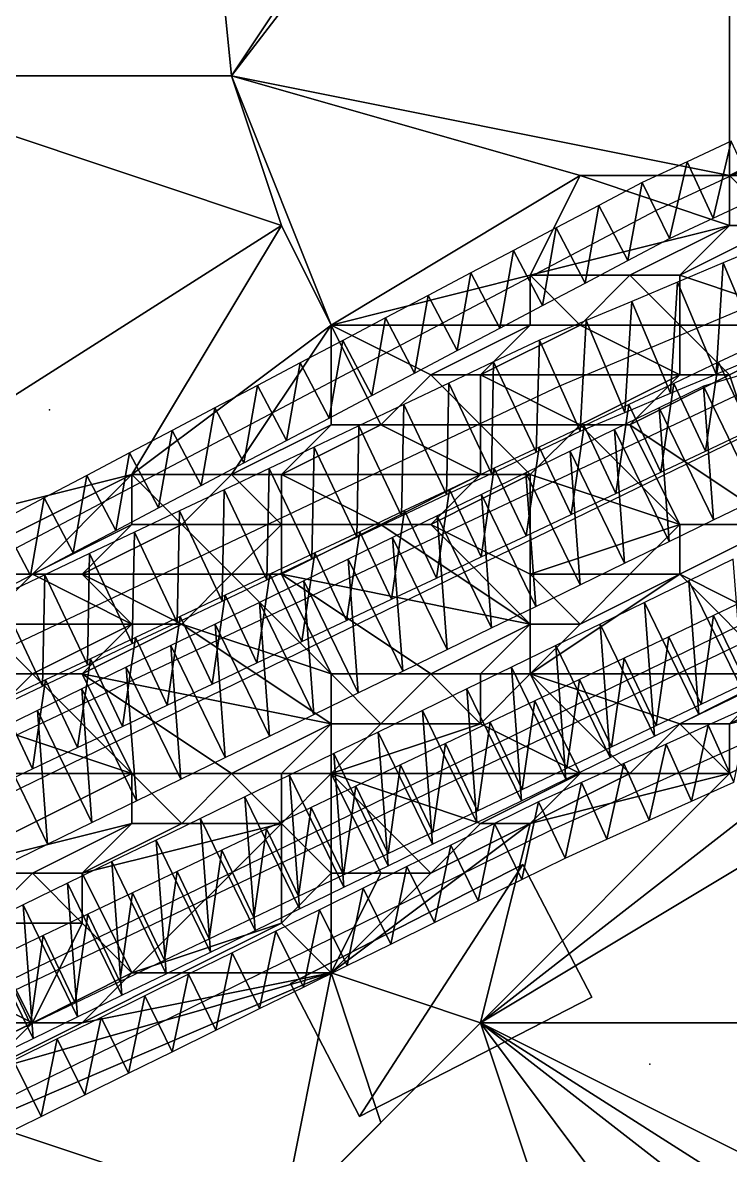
# Model space of a CAD drawing. Header units: metres. Extents: x -1103 to 901, y -902 to 905.
# Drawn here: x -256.39 to -227.96, y 84.68 to 130.14 of the extents above; entities that cross this region are included whole.
import ezdxf

# ---------------------------------------------------------------- set-up
doc = ezdxf.new("R2010")
doc.units = ezdxf.units.M
for name, color, linetype in [('OSM_BUILDING_FOOTPRINTS', 7, 'CONTINUOUS'), ('OSM_BUILDING_ROOFS', 1, 'CONTINUOUS'), ('OSM_BUILDING_WALLS', 8, 'CONTINUOUS'), ('OSM_PATH_AXES', 30, 'CONTINUOUS'), ('OSM_PATH_SURFACE', 30, 'CONTINUOUS'), ('OSM_ROAD_AXES', 2, 'CONTINUOUS'), ('OSM_ROAD_SURFACE', 9, 'CONTINUOUS'), ('OSM_TERRAIN', 3, 'CONTINUOUS'), ('OSM_TREES', 3, 'CONTINUOUS'), ('OSM_WATER_SURFACE', 5, 'CONTINUOUS')]:
    doc.layers.add(name, color=color, linetype=linetype)

msp = doc.modelspace()

# ---------------------------------------------------------------- linework, layer by layer
at = {"layer": 'OSM_BUILDING_FOOTPRINTS'}
msp.add_polyline3d([(-245.636, 91.579, 10.898), (-236.296, 96.356, 10.898), (-233.532, 91.026, 10.898), (-242.862, 86.237, 10.898), (-245.636, 91.579, 10.898)], close=True, dxfattribs=at)
at = {"layer": 'OSM_BUILDING_ROOFS'}
for points in [[(-236.296, 96.356, 20.898), (-245.636, 91.579, 20.898), (-242.862, 86.237, 20.898)], [(-236.296, 96.356, 20.898), (-242.862, 86.237, 20.898), (-233.532, 91.026, 20.898)]]:
    msp.add_3dface(points, dxfattribs=at)
at = {"layer": 'OSM_BUILDING_WALLS'}
for points in [[(-236.296, 96.356, 10.898), (-245.636, 91.579, 10.898), (-245.636, 91.579, 20.898)], [(-236.296, 96.356, 10.898), (-245.636, 91.579, 20.898), (-236.296, 96.356, 20.898)], [(-233.532, 91.026, 10.898), (-236.296, 96.356, 10.898), (-236.296, 96.356, 20.898)], [(-233.532, 91.026, 10.898), (-236.296, 96.356, 20.898), (-233.532, 91.026, 20.898)], [(-245.636, 91.579, 10.898), (-242.862, 86.237, 10.898), (-242.862, 86.237, 20.898)], [(-245.636, 91.579, 10.898), (-242.862, 86.237, 20.898), (-245.636, 91.579, 20.898)], [(-242.862, 86.237, 10.898), (-233.532, 91.026, 10.898), (-233.532, 91.026, 20.898)], [(-242.862, 86.237, 10.898), (-233.532, 91.026, 20.898), (-242.862, 86.237, 20.898)]]:
    msp.add_3dface(points, dxfattribs=at)
at = {"layer": 'OSM_PATH_AXES'}
for points in [[(-364.453, 59.153, 16.179), (-341.804, 70.058, 13.161), (-295.102, 90.683, 15.142), (-263.51, 105.447, 16.234), (-230.957, 122.599, 15.848), (-202.516, 135.793, 14.359), (-165.64, 145.503, 14.643), (-151.049, 149.34, 14.507), (-121.105, 157.215, 17.198), (-120.32, 157.425, 17.314), (-92.741, 166.36, 19.621), (-57.524, 175.683, 15.839), (-38.357, 180.704, 12.909), (-12.038, 188.18, 11.367), (16.216, 197.834, 13.39), (43.983, 204.945, 16.196), (54.55, 206.195, 16.411), (69.683, 208.506, 16.69), (127.826, 210.906, 16.029), (196.458, 197.69, 10.186)], [(143.257, 186.653, 12.843), (122.354, 186.952, 13.89), (84.705, 186.211, 15.717), (44.536, 182.086, 15.402), (18.515, 175.528, 11.884), (-4.09, 169.722, 9.372), (-37.45, 160.588, 9.181), (-72.435, 150.867, 11.8), (-113.787, 139.675, 12.889), (-137.365, 132.929, 12.352), (-150.85, 129.069, 12.113), (-169.83, 122.589, 11.608), (-190.312, 116.042, 11.88), (-211.336, 108.455, 13.007), (-235.135, 97.739, 13.162), (-263.223, 83.904, 13.248), (-287.718, 73.188, 12.414), (-315.551, 58.8, 10.88), (-350.746, 39.148, 13.019), (-374.334, 32.003, 16.515), (-405.462, 18.047, 17.05), (-437.816, -4.37, 15.202), (-467.871, -29.828, 13.844), (-502.07, -69.187, 12.193)]]:
    msp.add_polyline3d(points, dxfattribs=at)
at = {"layer": 'OSM_PATH_SURFACE'}
for points in [[(-228.653, 122.29, 15.801), (-227.928, 125.383, 15.836), (-229.705, 124.558, 15.976)], [(-228.653, 122.29, 15.801), (-226.876, 123.115, 15.469), (-227.928, 125.383, 15.836)], [(-230.403, 121.479, 15.842), (-229.705, 124.558, 15.976), (-231.511, 123.72, 15.985)], [(-230.403, 121.479, 15.842), (-228.653, 122.29, 15.801), (-229.705, 124.558, 15.976)], [(-232.088, 120.591, 15.897), (-231.511, 123.72, 15.985), (-233.253, 122.803, 16.045)], [(-232.088, 120.591, 15.897), (-230.403, 121.479, 15.842), (-231.511, 123.72, 15.985)], [(-233.801, 119.688, 15.856), (-233.253, 122.803, 16.045), (-234.966, 121.9, 16.076)], [(-233.801, 119.688, 15.856), (-232.088, 120.591, 15.897), (-233.253, 122.803, 16.045)], [(-235.514, 118.785, 15.842), (-234.966, 121.9, 16.076), (-236.68, 120.997, 16.086)], [(-235.514, 118.785, 15.842), (-233.801, 119.688, 15.856), (-234.966, 121.9, 16.076)], [(-237.228, 117.883, 16.016), (-236.68, 120.997, 16.086), (-238.393, 120.094, 16.094)], [(-237.228, 117.883, 16.016), (-235.514, 118.785, 15.842), (-236.68, 120.997, 16.086)], [(-238.941, 116.98, 16.034), (-238.393, 120.094, 16.094), (-240.106, 119.192, 16.103)], [(-238.941, 116.98, 16.034), (-237.228, 117.883, 16.016), (-238.393, 120.094, 16.094)], [(-240.654, 116.077, 15.999), (-240.106, 119.192, 16.103), (-241.82, 118.289, 16.119)], [(-240.654, 116.077, 15.999), (-238.941, 116.98, 16.034), (-240.106, 119.192, 16.103)], [(-242.368, 115.174, 15.645), (-241.82, 118.289, 16.119), (-243.533, 117.386, 16.058)], [(-242.368, 115.174, 15.645), (-240.654, 116.077, 15.999), (-241.82, 118.289, 16.119)], [(-244.081, 114.271, 16.061), (-243.533, 117.386, 16.058), (-245.246, 116.483, 16.144)], [(-244.081, 114.271, 16.061), (-242.368, 115.174, 15.645), (-243.533, 117.386, 16.058)], [(-245.794, 113.369, 16.071), (-245.246, 116.483, 16.144), (-246.96, 115.58, 16.147)], [(-245.794, 113.369, 16.071), (-244.081, 114.271, 16.061), (-245.246, 116.483, 16.144)], [(-247.508, 112.466, 16.081), (-246.96, 115.58, 16.147), (-248.673, 114.678, 16.181)], [(-247.508, 112.466, 16.081), (-245.794, 113.369, 16.071), (-246.96, 115.58, 16.147)], [(-249.221, 111.563, 15.964), (-248.673, 114.678, 16.181), (-250.386, 113.775, 16.248)], [(-249.221, 111.563, 15.964), (-247.508, 112.466, 16.081), (-248.673, 114.678, 16.181)], [(-250.934, 110.66, 15.798), (-250.386, 113.775, 16.248), (-252.1, 112.872, 16.286)], [(-250.934, 110.66, 15.798), (-249.221, 111.563, 15.964), (-250.386, 113.775, 16.248)], [(-252.647, 109.758, 16.162), (-252.1, 112.872, 16.286), (-253.813, 111.969, 16.3)], [(-252.647, 109.758, 16.162), (-250.934, 110.66, 15.798), (-252.1, 112.872, 16.286)], [(-254.361, 108.855, 16.207), (-253.813, 111.969, 16.3), (-255.526, 111.067, 16.315)], [(-254.361, 108.855, 16.207), (-252.647, 109.758, 16.162), (-253.813, 111.969, 16.3)], [(-256.074, 107.952, 16.238), (-255.526, 111.067, 16.315), (-257.24, 110.164, 16.349)], [(-256.074, 107.952, 16.238), (-254.361, 108.855, 16.207), (-255.526, 111.067, 16.315)], [(-257.787, 107.049, 16.034), (-256.074, 107.952, 16.238), (-257.24, 110.164, 16.349)], [(-227.149, 102.706, 13.449), (-228.849, 101.94, 13.525), (-227.822, 99.661, 13.272)], [(-228.849, 101.94, 13.525), (-230.549, 101.175, 13.61), (-229.522, 98.895, 13.278)], [(-228.849, 101.94, 13.525), (-229.522, 98.895, 13.278), (-227.822, 99.661, 13.272)], [(-230.549, 101.175, 13.61), (-232.249, 100.41, 13.355), (-231.222, 98.13, 13.259)], [(-230.549, 101.175, 13.61), (-231.222, 98.13, 13.259), (-229.522, 98.895, 13.278)], [(-232.249, 100.41, 13.355), (-233.948, 99.644, 13.618), (-232.922, 97.365, 13.24)], [(-232.249, 100.41, 13.355), (-232.922, 97.365, 13.24), (-231.222, 98.13, 13.259)], [(-233.948, 99.644, 13.618), (-235.668, 98.869, 13.658), (-234.602, 96.608, 13.221)], [(-233.948, 99.644, 13.618), (-234.602, 96.608, 13.221), (-232.922, 97.365, 13.24)], [(-235.668, 98.869, 13.658), (-237.443, 97.996, 13.662), (-236.338, 95.753, 13.2)], [(-235.668, 98.869, 13.658), (-236.338, 95.753, 13.2), (-234.602, 96.608, 13.221)], [(-237.443, 97.996, 13.662), (-239.198, 97.131, 13.521), (-238.094, 94.888, 13.2)], [(-237.443, 97.996, 13.662), (-238.094, 94.888, 13.2), (-236.338, 95.753, 13.2)], [(-239.198, 97.131, 13.521), (-240.954, 96.266, 13.45), (-239.849, 94.023, 13.203)], [(-239.198, 97.131, 13.521), (-239.849, 94.023, 13.203), (-238.094, 94.888, 13.2)], [(-240.954, 96.266, 13.45), (-242.709, 95.401, 13.73), (-241.605, 93.159, 13.206)], [(-240.954, 96.266, 13.45), (-241.605, 93.159, 13.206), (-239.849, 94.023, 13.203)], [(-242.709, 95.401, 13.73), (-244.465, 94.537, 13.657), (-243.36, 92.294, 13.209)], [(-242.709, 95.401, 13.73), (-243.36, 92.294, 13.209), (-241.605, 93.159, 13.206)], [(-244.465, 94.537, 13.657), (-246.22, 93.672, 13.756), (-245.116, 91.429, 13.214)], [(-244.465, 94.537, 13.657), (-245.116, 91.429, 13.214), (-243.36, 92.294, 13.209)], [(-246.22, 93.672, 13.756), (-247.976, 92.807, 13.524), (-246.871, 90.565, 13.223)], [(-246.22, 93.672, 13.756), (-246.871, 90.565, 13.223), (-245.116, 91.429, 13.214)], [(-247.976, 92.807, 13.524), (-249.731, 91.943, 13.309), (-248.627, 89.7, 13.232)], [(-247.976, 92.807, 13.524), (-248.627, 89.7, 13.232), (-246.871, 90.565, 13.223)], [(-249.731, 91.943, 13.309), (-251.487, 91.078, 13.335), (-250.382, 88.835, 13.24)], [(-249.731, 91.943, 13.309), (-250.382, 88.835, 13.24), (-248.627, 89.7, 13.232)], [(-251.487, 91.078, 13.335), (-253.242, 90.213, 13.361), (-252.137, 87.971, 13.249)], [(-251.487, 91.078, 13.335), (-252.137, 87.971, 13.249), (-250.382, 88.835, 13.24)], [(-253.242, 90.213, 13.361), (-254.998, 89.349, 13.369), (-253.893, 87.106, 13.257)], [(-253.242, 90.213, 13.361), (-253.893, 87.106, 13.257), (-252.137, 87.971, 13.249)], [(-254.998, 89.349, 13.369), (-256.753, 88.484, 13.375), (-255.648, 86.241, 13.266)], [(-254.998, 89.349, 13.369), (-255.648, 86.241, 13.266), (-253.893, 87.106, 13.257)], [(-256.753, 88.484, 13.375), (-257.404, 85.377, 13.266), (-255.648, 86.241, 13.266)]]:
    msp.add_3dface(points, dxfattribs=at)
at = {"layer": 'OSM_ROAD_AXES'}
for points in [[(-370.819, 47.165, 17.241), (-335.923, 64.163, 12.317), (-224.192, 116.849, 14.848), (-198.249, 125.232, 13.23), (-152.763, 138.735, 13.315), (-145.379, 140.891, 13.6), (-102.955, 153.311, 16.503), (-45.442, 167.599, 12.299), (-35.737, 170.397, 10.915), (4.521, 182.031, 11.083), (38.467, 191.453, 15.186), (65.748, 194.992, 16.796), (114.075, 197.646, 15.56), (161.506, 194.251, 12.963)], [(140.129, 192.249, 14.001), (99.285, 192.946, 15.816), (43.983, 187.35, 15.57), (-34.145, 167.267, 10.105), (-45.807, 164.27, 11.675), (-84.395, 153.631, 14.759), (-133.253, 139.94, 13.632), (-141.886, 137.408, 13.111), (-162.081, 131.48, 12.502), (-196.027, 118.596, 12.56), (-220.81, 108.422, 13.68), (-332.143, 55.327, 11.351), (-361.634, 42.897, 15.237), (-380.911, 35.067, 18.339), (-406.633, 22.769, 18.543), (-417.997, 23.255, 18.52)], [(-402.908, 37.223, 20.81), (-384.471, 44.655, 19.757), (-234.815, 115.566, 15.266), (-198.127, 130.982, 13.763)], [(-333.159, 62.128, 11.757), (-226.171, 114.162, 14.56), (-223.186, 108.09, 13.762), (-330.175, 56.068, 11.234), (-333.159, 62.128, 11.757)]]:
    msp.add_polyline3d(points, dxfattribs=at)
at = {"layer": 'OSM_ROAD_SURFACE'}
for points in [[(-226.702, 116.805, 14.889), (-226.418, 121.264, 15.105), (-228.252, 120.493, 15.16)], [(-228.537, 116.035, 14.905), (-228.252, 120.493, 15.16), (-230.086, 119.722, 15.246)], [(-228.537, 116.035, 14.905), (-226.702, 116.805, 14.889), (-228.252, 120.493, 15.16)], [(-230.371, 115.264, 15.013), (-230.086, 119.722, 15.246), (-231.921, 118.951, 15.556)], [(-230.371, 115.264, 15.013), (-228.537, 116.035, 14.905), (-230.086, 119.722, 15.246)], [(-232.206, 114.493, 15.111), (-231.921, 118.951, 15.556), (-233.755, 118.181, 15.347)], [(-232.206, 114.493, 15.111), (-230.371, 115.264, 15.013), (-231.921, 118.951, 15.556)], [(-233.999, 113.74, 15.272), (-233.755, 118.181, 15.347), (-235.631, 117.392, 15.451)], [(-233.999, 113.74, 15.272), (-232.206, 114.493, 15.111), (-233.755, 118.181, 15.347)], [(-235.761, 112.904, 15.082), (-235.631, 117.392, 15.451), (-237.474, 116.519, 15.509)], [(-235.761, 112.904, 15.082), (-233.999, 113.74, 15.272), (-235.631, 117.392, 15.451)], [(-227.156, 113.793, 14.562), (-226.634, 117.356, 14.995), (-228.436, 116.506, 14.895)], [(-237.564, 112.05, 15.256), (-237.474, 116.519, 15.509), (-239.277, 115.665, 15.772)], [(-237.564, 112.05, 15.256), (-235.761, 112.904, 15.082), (-237.474, 116.519, 15.509)], [(-228.959, 112.943, 14.587), (-228.436, 116.506, 14.895), (-230.238, 115.656, 15.154)], [(-226.86, 111.046, 14.318), (-225.548, 116.583, 14.863), (-229.047, 115.543, 14.824)], [(-228.959, 112.943, 14.587), (-227.156, 113.793, 14.562), (-228.436, 116.506, 14.895)], [(-239.368, 111.196, 15.309), (-239.277, 115.665, 15.772), (-241.08, 114.81, 15.63)], [(-239.368, 111.196, 15.309), (-237.564, 112.05, 15.256), (-239.277, 115.665, 15.772)], [(-230.761, 112.093, 14.708), (-230.238, 115.656, 15.154), (-232.04, 114.807, 15.21)], [(-228.644, 110.179, 14.478), (-229.047, 115.543, 14.824), (-230.83, 114.675, 14.863)], [(-230.761, 112.093, 14.708), (-228.959, 112.943, 14.587), (-230.238, 115.656, 15.154)], [(-228.644, 110.179, 14.478), (-226.86, 111.046, 14.318), (-229.047, 115.543, 14.824)], [(-241.171, 110.341, 15.339), (-241.08, 114.81, 15.63), (-242.883, 113.956, 15.632)], [(-241.171, 110.341, 15.339), (-239.368, 111.196, 15.309), (-241.08, 114.81, 15.63)], [(-232.563, 111.243, 14.809), (-232.04, 114.807, 15.21), (-233.842, 113.957, 15.289)], [(-230.427, 109.312, 14.514), (-230.83, 114.675, 14.863), (-232.613, 113.808, 15.003)], [(-232.563, 111.243, 14.809), (-230.761, 112.093, 14.708), (-232.04, 114.807, 15.21)], [(-230.427, 109.312, 14.514), (-228.644, 110.179, 14.478), (-230.83, 114.675, 14.863)], [(-242.974, 109.487, 15.262), (-242.883, 113.956, 15.632), (-244.686, 113.102, 15.674)], [(-242.974, 109.487, 15.262), (-241.171, 110.341, 15.339), (-242.883, 113.956, 15.632)], [(-234.365, 110.394, 14.743), (-233.842, 113.957, 15.289), (-235.644, 113.107, 15.129)], [(-232.21, 108.444, 14.597), (-232.613, 113.808, 15.003), (-234.397, 112.941, 15.101)], [(-234.365, 110.394, 14.743), (-232.563, 111.243, 14.809), (-233.842, 113.957, 15.289)], [(-232.21, 108.444, 14.597), (-230.427, 109.312, 14.514), (-232.613, 113.808, 15.003)], [(-244.777, 108.632, 15.069), (-244.686, 113.102, 15.674), (-246.49, 112.247, 15.716)], [(-244.777, 108.632, 15.069), (-242.974, 109.487, 15.262), (-244.686, 113.102, 15.674)], [(-236.167, 109.544, 14.734), (-235.644, 113.107, 15.129), (-237.447, 112.257, 15.227)], [(-233.993, 107.577, 14.446), (-234.397, 112.941, 15.101), (-236.18, 112.074, 14.914)], [(-236.167, 109.544, 14.734), (-234.365, 110.394, 14.743), (-235.644, 113.107, 15.129)], [(-233.993, 107.577, 14.446), (-232.21, 108.444, 14.597), (-234.397, 112.941, 15.101)], [(-246.58, 107.778, 15.099), (-246.49, 112.247, 15.716), (-248.293, 111.393, 15.869)], [(-246.58, 107.778, 15.099), (-244.777, 108.632, 15.069), (-246.49, 112.247, 15.716)], [(-237.969, 108.694, 14.746), (-237.447, 112.257, 15.227), (-239.249, 111.407, 15.368)], [(-237.969, 108.694, 14.746), (-236.167, 109.544, 14.734), (-237.447, 112.257, 15.227)], [(-235.776, 106.71, 14.514), (-236.18, 112.074, 14.914), (-237.963, 111.206, 14.965)], [(-235.776, 106.71, 14.514), (-233.993, 107.577, 14.446), (-236.18, 112.074, 14.914)], [(-248.383, 106.924, 15.23), (-248.293, 111.393, 15.869), (-250.096, 110.539, 15.635)], [(-248.383, 106.924, 15.23), (-246.58, 107.778, 15.099), (-248.293, 111.393, 15.869)], [(-239.771, 107.844, 14.936), (-239.249, 111.407, 15.368), (-241.051, 110.558, 15.375)], [(-239.771, 107.844, 14.936), (-237.969, 108.694, 14.746), (-239.249, 111.407, 15.368)], [(-237.559, 105.843, 14.602), (-237.963, 111.206, 14.965), (-239.746, 110.339, 14.981)], [(-237.559, 105.843, 14.602), (-235.776, 106.71, 14.514), (-237.963, 111.206, 14.965)], [(-250.186, 106.069, 15.04), (-250.096, 110.539, 15.635), (-251.899, 109.684, 15.904)], [(-250.186, 106.069, 15.04), (-248.383, 106.924, 15.23), (-250.096, 110.539, 15.635)], [(-241.573, 106.994, 14.762), (-241.051, 110.558, 15.375), (-242.853, 109.708, 15.315)], [(-241.573, 106.994, 14.762), (-239.771, 107.844, 14.936), (-241.051, 110.558, 15.375)], [(-239.342, 104.976, 14.602), (-239.746, 110.339, 14.981), (-241.529, 109.472, 15.269)], [(-239.342, 104.976, 14.602), (-237.559, 105.843, 14.602), (-239.746, 110.339, 14.981)], [(-251.989, 105.215, 15.166), (-251.899, 109.684, 15.904), (-253.702, 108.83, 15.988)], [(-251.989, 105.215, 15.166), (-250.186, 106.069, 15.04), (-251.899, 109.684, 15.904)], [(-243.376, 106.145, 14.764), (-242.853, 109.708, 15.315), (-244.655, 108.858, 15.124)], [(-243.376, 106.145, 14.764), (-241.573, 106.994, 14.762), (-242.853, 109.708, 15.315)], [(-241.126, 104.108, 14.606), (-241.529, 109.472, 15.269), (-243.312, 108.605, 15.073)], [(-241.126, 104.108, 14.606), (-239.342, 104.976, 14.602), (-241.529, 109.472, 15.269)], [(-253.792, 104.361, 15.241), (-253.702, 108.83, 15.988), (-255.505, 107.975, 16.08)], [(-253.792, 104.361, 15.241), (-251.989, 105.215, 15.166), (-253.702, 108.83, 15.988)], [(-245.178, 105.295, 14.906), (-244.655, 108.858, 15.124), (-246.457, 108.008, 15.051)], [(-245.178, 105.295, 14.906), (-243.376, 106.145, 14.764), (-244.655, 108.858, 15.124)], [(-242.909, 103.241, 14.357), (-243.312, 108.605, 15.073), (-245.096, 107.738, 14.889)], [(-242.909, 103.241, 14.357), (-241.126, 104.108, 14.606), (-243.312, 108.605, 15.073)], [(-227.846, 108.604, 13.972), (-229.629, 107.737, 13.837), (-227.442, 103.241, 13.795)], [(-255.595, 103.506, 15.584), (-255.505, 107.975, 16.08), (-257.308, 107.121, 16.014)], [(-255.595, 103.506, 15.584), (-253.792, 104.361, 15.241), (-255.505, 107.975, 16.08)], [(-246.98, 104.445, 14.818), (-246.457, 108.008, 15.051), (-248.259, 107.159, 15.282)], [(-246.98, 104.445, 14.818), (-245.178, 105.295, 14.906), (-246.457, 108.008, 15.051)], [(-244.692, 102.374, 14.635), (-245.096, 107.738, 14.889), (-246.879, 106.87, 15.245)], [(-244.692, 102.374, 14.635), (-242.909, 103.241, 14.357), (-245.096, 107.738, 14.889)], [(-229.629, 107.737, 13.837), (-231.412, 106.87, 13.836), (-229.225, 102.374, 13.8)], [(-229.629, 107.737, 13.837), (-229.225, 102.374, 13.8), (-227.442, 103.241, 13.795)], [(-257.398, 102.652, 15.379), (-255.595, 103.506, 15.584), (-257.308, 107.121, 16.014)], [(-248.782, 103.595, 14.864), (-248.259, 107.159, 15.282), (-250.061, 106.309, 15.086)], [(-248.782, 103.595, 14.864), (-246.98, 104.445, 14.818), (-248.259, 107.159, 15.282)], [(-246.475, 101.507, 14.666), (-246.879, 106.87, 15.245), (-248.662, 106.003, 15.029)], [(-246.475, 101.507, 14.666), (-244.692, 102.374, 14.635), (-246.879, 106.87, 15.245)], [(-231.412, 106.87, 13.836), (-233.195, 106.003, 13.832), (-231.009, 101.507, 13.634)], [(-231.412, 106.87, 13.836), (-231.009, 101.507, 13.634), (-229.225, 102.374, 13.8)], [(-226.842, 107.207, 13.829), (-228.638, 106.35, 13.836), (-227.347, 103.643, 13.819)], [(-250.584, 102.746, 14.904), (-250.061, 106.309, 15.086), (-251.863, 105.459, 15.255)], [(-250.584, 102.746, 14.904), (-248.782, 103.595, 14.864), (-250.061, 106.309, 15.086)], [(-248.258, 100.639, 14.693), (-248.662, 106.003, 15.029), (-250.445, 105.136, 14.994)], [(-248.258, 100.639, 14.693), (-246.475, 101.507, 14.666), (-248.662, 106.003, 15.029)], [(-233.195, 106.003, 13.832), (-234.978, 105.136, 13.872), (-232.792, 100.64, 13.387)], [(-233.195, 106.003, 13.832), (-232.792, 100.64, 13.387), (-231.009, 101.507, 13.634)], [(-228.638, 106.35, 13.836), (-230.434, 105.494, 13.827), (-229.142, 102.786, 13.811)], [(-228.638, 106.35, 13.836), (-229.142, 102.786, 13.811), (-227.347, 103.643, 13.819)], [(-230.434, 105.494, 13.827), (-232.229, 104.638, 13.819), (-230.938, 101.93, 13.726)], [(-230.434, 105.494, 13.827), (-230.938, 101.93, 13.726), (-229.142, 102.786, 13.811)], [(-252.386, 101.896, 14.938), (-251.863, 105.459, 15.255), (-253.666, 104.609, 15.332)], [(-252.386, 101.896, 14.938), (-250.584, 102.746, 14.904), (-251.863, 105.459, 15.255)], [(-250.041, 99.772, 14.643), (-250.445, 105.136, 14.994), (-252.228, 104.269, 15.044)], [(-250.041, 99.772, 14.643), (-248.258, 100.639, 14.693), (-250.445, 105.136, 14.994)], [(-234.978, 105.136, 13.872), (-236.761, 104.269, 13.925), (-234.575, 99.773, 13.804)], [(-234.978, 105.136, 13.872), (-234.575, 99.773, 13.804), (-232.792, 100.64, 13.387)], [(-254.188, 101.046, 15.044), (-253.666, 104.609, 15.332), (-255.468, 103.76, 15.555)], [(-254.188, 101.046, 15.044), (-252.386, 101.896, 14.938), (-253.666, 104.609, 15.332)], [(-232.229, 104.638, 13.819), (-234.025, 103.781, 13.811), (-232.734, 101.073, 13.429)], [(-232.229, 104.638, 13.819), (-232.734, 101.073, 13.429), (-230.938, 101.93, 13.726)], [(-251.824, 98.905, 14.699), (-252.228, 104.269, 15.044), (-254.011, 103.401, 15.161)], [(-251.824, 98.905, 14.699), (-250.041, 99.772, 14.643), (-252.228, 104.269, 15.044)], [(-236.761, 104.269, 13.925), (-238.544, 103.402, 14.031), (-236.358, 98.906, 13.801)], [(-236.761, 104.269, 13.925), (-236.358, 98.906, 13.801), (-234.575, 99.773, 13.804)], [(-255.99, 100.196, 15.093), (-255.468, 103.76, 15.555), (-257.27, 102.91, 15.441)], [(-255.99, 100.196, 15.093), (-254.188, 101.046, 15.044), (-255.468, 103.76, 15.555)], [(-234.025, 103.781, 13.811), (-235.821, 102.925, 13.809), (-234.529, 100.217, 13.806)], [(-234.025, 103.781, 13.811), (-234.529, 100.217, 13.806), (-232.734, 101.073, 13.429)], [(-253.608, 98.038, 14.788), (-254.011, 103.401, 15.161), (-255.794, 102.534, 15.364)], [(-253.608, 98.038, 14.788), (-251.824, 98.905, 14.699), (-254.011, 103.401, 15.161)], [(-238.544, 103.402, 14.031), (-240.328, 102.535, 14.029), (-238.141, 98.039, 13.796)], [(-238.544, 103.402, 14.031), (-238.141, 98.039, 13.796), (-236.358, 98.906, 13.801)], [(-257.792, 99.347, 15.141), (-255.99, 100.196, 15.093), (-257.27, 102.91, 15.441)], [(-235.821, 102.925, 13.809), (-237.616, 102.069, 13.809), (-236.325, 99.361, 13.805)], [(-235.821, 102.925, 13.809), (-236.325, 99.361, 13.805), (-234.529, 100.217, 13.806)], [(-255.391, 97.171, 14.81), (-255.794, 102.534, 15.364), (-257.578, 101.667, 15.199)], [(-255.391, 97.171, 14.81), (-253.608, 98.038, 14.788), (-255.794, 102.534, 15.364)], [(-240.328, 102.535, 14.029), (-242.111, 101.668, 13.84), (-239.924, 97.171, 13.445)], [(-240.328, 102.535, 14.029), (-239.924, 97.171, 13.445), (-238.141, 98.039, 13.796)], [(-237.616, 102.069, 13.809), (-239.412, 101.212, 13.814), (-238.121, 98.504, 13.801)], [(-237.616, 102.069, 13.809), (-238.121, 98.504, 13.801), (-236.325, 99.361, 13.805)], [(-257.174, 96.303, 14.834), (-255.391, 97.171, 14.81), (-257.578, 101.667, 15.199)], [(-242.111, 101.668, 13.84), (-243.894, 100.801, 14.092), (-241.708, 96.304, 13.66)], [(-242.111, 101.668, 13.84), (-241.708, 96.304, 13.66), (-239.924, 97.171, 13.445)], [(-239.412, 101.212, 13.814), (-241.208, 100.356, 13.819), (-239.916, 97.648, 13.563)], [(-239.412, 101.212, 13.814), (-239.916, 97.648, 13.563), (-238.121, 98.504, 13.801)], [(-243.894, 100.801, 14.092), (-245.677, 99.934, 13.852), (-243.491, 95.437, 13.686)], [(-243.894, 100.801, 14.092), (-243.491, 95.437, 13.686), (-241.708, 96.304, 13.66)], [(-241.208, 100.356, 13.819), (-243.004, 99.499, 13.779), (-241.712, 96.792, 13.584)], [(-241.208, 100.356, 13.819), (-241.712, 96.792, 13.584), (-239.916, 97.648, 13.563)], [(-245.677, 99.934, 13.852), (-247.46, 99.067, 14.248), (-245.274, 94.57, 13.774)], [(-245.677, 99.934, 13.852), (-245.274, 94.57, 13.774), (-243.491, 95.437, 13.686)], [(-243.004, 99.499, 13.779), (-244.799, 98.643, 13.791), (-243.508, 95.935, 13.757)], [(-243.004, 99.499, 13.779), (-243.508, 95.935, 13.757), (-241.712, 96.792, 13.584)], [(-247.46, 99.067, 14.248), (-249.243, 98.2, 13.946), (-247.057, 93.703, 13.821)], [(-247.46, 99.067, 14.248), (-247.057, 93.703, 13.821), (-245.274, 94.57, 13.774)], [(-249.243, 98.2, 13.946), (-251.027, 97.333, 13.884), (-248.84, 92.836, 13.647)], [(-249.243, 98.2, 13.946), (-248.84, 92.836, 13.647), (-247.057, 93.703, 13.821)], [(-244.799, 98.643, 13.791), (-246.595, 97.787, 13.774), (-245.304, 95.079, 13.792)], [(-244.799, 98.643, 13.791), (-245.304, 95.079, 13.792), (-243.508, 95.935, 13.757)], [(-246.595, 97.787, 13.774), (-248.391, 96.93, 13.801), (-247.099, 94.222, 13.813)], [(-246.595, 97.787, 13.774), (-247.099, 94.222, 13.813), (-245.304, 95.079, 13.792)], [(-251.027, 97.333, 13.884), (-252.81, 96.466, 13.893), (-250.623, 91.969, 13.436)], [(-251.027, 97.333, 13.884), (-250.623, 91.969, 13.436), (-248.84, 92.836, 13.647)], [(-248.391, 96.93, 13.801), (-250.186, 96.074, 13.829), (-248.895, 93.366, 13.817)], [(-248.391, 96.93, 13.801), (-248.895, 93.366, 13.817), (-247.099, 94.222, 13.813)], [(-252.81, 96.466, 13.893), (-254.593, 95.599, 14.148), (-252.406, 91.102, 13.475)], [(-252.81, 96.466, 13.893), (-252.406, 91.102, 13.475), (-250.623, 91.969, 13.436)], [(-250.186, 96.074, 13.829), (-251.982, 95.218, 13.856), (-250.691, 92.51, 13.821)], [(-250.186, 96.074, 13.829), (-250.691, 92.51, 13.821), (-248.895, 93.366, 13.817)], [(-254.593, 95.599, 14.148), (-256.376, 94.732, 14.206), (-254.19, 90.235, 13.504)], [(-254.593, 95.599, 14.148), (-254.19, 90.235, 13.504), (-252.406, 91.102, 13.475)], [(-251.982, 95.218, 13.856), (-253.778, 94.361, 13.848), (-252.486, 91.653, 13.774)], [(-251.982, 95.218, 13.856), (-252.486, 91.653, 13.774), (-250.691, 92.51, 13.821)], [(-256.376, 94.732, 14.206), (-258.159, 93.865, 13.913), (-255.973, 89.368, 13.521)], [(-256.376, 94.732, 14.206), (-255.973, 89.368, 13.521), (-254.19, 90.235, 13.504)], [(-253.778, 94.361, 13.848), (-255.573, 93.505, 13.852), (-254.282, 90.797, 13.8)], [(-253.778, 94.361, 13.848), (-254.282, 90.797, 13.8), (-252.486, 91.653, 13.774)], [(-258.159, 93.865, 13.913), (-257.756, 88.501, 13.543), (-255.973, 89.368, 13.521)], [(-255.573, 93.505, 13.852), (-257.369, 92.648, 13.881), (-256.078, 89.941, 13.827)], [(-255.573, 93.505, 13.852), (-256.078, 89.941, 13.827), (-254.282, 90.797, 13.8)], [(-257.369, 92.648, 13.881), (-257.873, 89.084, 13.858), (-256.078, 89.941, 13.827)]]:
    msp.add_3dface(points, dxfattribs=at)
at = {"layer": 'OSM_TERRAIN'}
for points in [[(-228, 124, 15.683), (-228, 154, 17.383), (-248, 128, 18.028)], [(-248, 128, 18.028), (-228, 154, 17.383), (-240, 140, 17.559)], [(-228, 124, 15.683), (-220, 128, 15.235), (-228, 154, 17.383)], [(-220, 128, 15.235), (-208, 136, 14.466), (-228, 154, 17.383)], [(-266, 150, 17.613), (-264, 128, 18.812), (-250, 148, 17.963)], [(-264, 128, 18.812), (-248, 128, 18.028), (-250, 148, 17.963)], [(-248, 128, 18.028), (-240, 140, 17.559), (-250, 148, 17.963)], [(-268, 108, 16.894), (-246, 122, 17.106), (-264, 128, 18.812)], [(-246, 122, 17.106), (-248, 128, 18.028), (-264, 128, 18.812)], [(-246, 122, 17.106), (-244, 118, 16.081), (-248, 128, 18.028)], [(-244, 118, 16.081), (-234, 124, 16.063), (-248, 128, 18.028)], [(-234, 124, 16.063), (-228, 124, 15.683), (-248, 128, 18.028)], [(-220, 126, 15.244), (-220, 128, 15.235), (-228, 124, 15.683)], [(-224, 124, 15.489), (-220, 126, 15.244), (-228, 124, 15.683)], [(-244, 118, 16.081), (-236, 120, 15.942), (-234, 124, 16.063)], [(-236, 120, 15.942), (-228, 122, 15.679), (-234, 124, 16.063)], [(-228, 122, 15.679), (-228, 124, 15.683), (-234, 124, 16.063)], [(-228, 122, 15.679), (-226, 122, 15.044), (-228, 124, 15.683)], [(-226, 122, 15.044), (-224, 124, 15.489), (-228, 124, 15.683)], [(-268, 108, 16.894), (-252, 112, 16.057), (-246, 122, 17.106)], [(-252, 112, 16.057), (-244, 118, 16.081), (-246, 122, 17.106)], [(-232, 120, 15.821), (-228, 122, 15.679), (-236, 120, 15.942)], [(-232, 120, 15.821), (-230, 120, 15.163), (-228, 122, 15.679)], [(-230, 120, 15.163), (-226, 122, 15.044), (-228, 122, 15.679)], [(-230, 120, 15.163), (-224, 118, 14.974), (-226, 122, 15.044)], [(-236, 118, 15.913), (-236, 120, 15.942), (-244, 118, 16.081)], [(-236, 118, 15.913), (-234, 118, 15.246), (-236, 120, 15.942)], [(-234, 118, 15.246), (-232, 120, 15.821), (-236, 120, 15.942)], [(-234, 118, 15.246), (-230, 118, 15.198), (-232, 120, 15.821)], [(-230, 118, 15.198), (-230, 120, 15.163), (-232, 120, 15.821)], [(-230, 118, 15.198), (-224, 118, 14.974), (-230, 120, 15.163)], [(-252, 112, 16.057), (-248, 112, 15.999), (-244, 118, 16.081)], [(-248, 112, 15.999), (-244, 114, 15.972), (-244, 118, 16.081)], [(-244, 114, 15.972), (-242, 114, 15.324), (-244, 118, 16.081)], [(-242, 114, 15.324), (-240, 116, 15.956), (-244, 118, 16.081)], [(-240, 116, 15.956), (-236, 118, 15.913), (-244, 118, 16.081)], [(-240, 116, 15.956), (-238, 116, 15.303), (-236, 118, 15.913)], [(-238, 116, 15.303), (-234, 118, 15.246), (-236, 118, 15.913)], [(-238, 116, 15.303), (-230, 116, 15.198), (-234, 118, 15.246)], [(-230, 116, 15.198), (-230, 118, 15.198), (-234, 118, 15.246)], [(-230, 116, 15.198), (-228, 116, 14.729), (-230, 118, 15.198)], [(-228, 116, 14.729), (-224, 118, 14.974), (-230, 118, 15.198)], [(-226, 110, 14.136), (-224, 118, 14.974), (-228, 116, 14.729)], [(-242, 114, 15.324), (-238, 114, 15.312), (-240, 116, 15.956)], [(-238, 114, 15.312), (-238, 116, 15.303), (-240, 116, 15.956)], [(-238, 114, 15.312), (-234, 114, 15.274), (-238, 116, 15.303)], [(-234, 114, 15.274), (-230, 116, 15.198), (-238, 116, 15.303)], [(-234, 114, 15.274), (-232, 114, 14.792), (-230, 116, 15.198)], [(-226, 110, 14.136), (-228, 116, 14.729), (-232, 114, 14.792)], [(-232, 114, 14.792), (-228, 116, 14.729), (-230, 116, 15.198)], [(-248, 112, 15.999), (-246, 112, 15.351), (-244, 114, 15.972)], [(-246, 112, 15.351), (-242, 114, 15.324), (-244, 114, 15.972)], [(-246, 112, 15.351), (-238, 112, 15.313), (-242, 114, 15.324)], [(-238, 112, 15.313), (-238, 114, 15.312), (-242, 114, 15.324)], [(-238, 112, 15.313), (-236, 112, 14.82), (-238, 114, 15.312)], [(-236, 112, 14.82), (-234, 114, 15.274), (-238, 114, 15.312)], [(-236, 112, 14.82), (-230, 110, 14.578), (-234, 114, 15.274)], [(-230, 110, 14.578), (-232, 114, 14.792), (-234, 114, 15.274)], [(-230, 110, 14.578), (-226, 110, 14.136), (-232, 114, 14.792)], [(-260, 108, 16.24), (-252, 112, 16.057), (-268, 108, 16.894)], [(-260, 108, 16.24), (-256, 108, 16.169), (-252, 112, 16.057)], [(-256, 108, 16.169), (-252, 110, 16.066), (-252, 112, 16.057)], [(-252, 110, 16.066), (-250, 110, 15.419), (-252, 112, 16.057)], [(-250, 110, 15.419), (-248, 112, 15.999), (-252, 112, 16.057)], [(-250, 110, 15.419), (-246, 110, 15.378), (-248, 112, 15.999)], [(-246, 110, 15.378), (-246, 112, 15.351), (-248, 112, 15.999)], [(-246, 110, 15.378), (-242, 110, 15.328), (-246, 112, 15.351)], [(-242, 110, 15.328), (-238, 112, 15.313), (-246, 112, 15.351)], [(-242, 110, 15.328), (-240, 110, 14.827), (-238, 112, 15.313)], [(-240, 110, 14.827), (-236, 112, 14.82), (-238, 112, 15.313)], [(-240, 110, 14.827), (-236, 108, 14.59), (-236, 112, 14.82)], [(-236, 108, 14.59), (-230, 110, 14.578), (-236, 112, 14.82)], [(-256, 108, 16.169), (-254, 108, 15.579), (-252, 110, 16.066)], [(-254, 108, 15.579), (-250, 110, 15.419), (-252, 110, 16.066)], [(-254, 108, 15.579), (-248, 108, 15.416), (-250, 110, 15.419)], [(-248, 108, 15.416), (-246, 110, 15.378), (-250, 110, 15.419)], [(-248, 108, 15.416), (-246, 108, 14.875), (-246, 110, 15.378)], [(-246, 108, 14.875), (-242, 110, 15.328), (-246, 110, 15.378)], [(-246, 108, 14.875), (-236, 106, 14.521), (-242, 110, 15.328)], [(-236, 106, 14.521), (-240, 110, 14.827), (-242, 110, 15.328)], [(-236, 106, 14.521), (-236, 108, 14.59), (-240, 110, 14.827)], [(-232, 108, 14.525), (-230, 110, 14.578), (-236, 108, 14.59)], [(-232, 108, 14.525), (-230, 108, 13.796), (-230, 110, 14.578)], [(-230, 108, 13.796), (-226, 110, 14.136), (-230, 110, 14.578)], [(-230, 108, 13.796), (-226, 106, 13.654), (-226, 110, 14.136)], [(-258, 106, 15.685), (-256, 108, 16.169), (-260, 108, 16.24)], [(-258, 106, 15.685), (-252, 106, 15.519), (-256, 108, 16.169)], [(-252, 106, 15.519), (-254, 108, 15.579), (-256, 108, 16.169)], [(-252, 106, 15.519), (-250, 106, 14.955), (-254, 108, 15.579)], [(-250, 106, 14.955), (-248, 108, 15.416), (-254, 108, 15.579)], [(-250, 106, 14.955), (-244, 104, 14.635), (-248, 108, 15.416)], [(-244, 104, 14.635), (-246, 108, 14.875), (-248, 108, 15.416)], [(-244, 104, 14.635), (-240, 104, 14.518), (-246, 108, 14.875)], [(-240, 104, 14.518), (-236, 106, 14.521), (-246, 108, 14.875)], [(-238, 90, 13.004), (-208, 108, 12.927), (-220, 104, 13.132)], [(-238, 90, 13.004), (-210, 90, 10.283), (-208, 108, 12.927)], [(-236, 104, 13.76), (-226, 104, 13.773), (-230, 108, 13.796)], [(-236, 104, 13.76), (-230, 108, 13.796), (-234, 106, 13.797)], [(-236, 106, 14.521), (-234, 106, 13.797), (-236, 108, 14.59)], [(-234, 106, 13.797), (-232, 108, 14.525), (-236, 108, 14.59)], [(-234, 106, 13.797), (-230, 108, 13.796), (-232, 108, 14.525)], [(-226, 104, 13.773), (-226, 106, 13.654), (-230, 108, 13.796)], [(-262, 104, 15.738), (-256, 104, 15.641), (-258, 106, 15.685)], [(-256, 104, 15.641), (-252, 106, 15.519), (-258, 106, 15.685)], [(-256, 104, 15.641), (-254, 104, 15.065), (-252, 106, 15.519)], [(-254, 104, 15.065), (-250, 106, 14.955), (-252, 106, 15.519)], [(-254, 104, 15.065), (-244, 102, 14.54), (-250, 106, 14.955)], [(-244, 102, 14.54), (-244, 104, 14.635), (-250, 106, 14.955)], [(-240, 104, 14.518), (-238, 104, 13.794), (-236, 106, 14.521)], [(-238, 104, 13.794), (-236, 104, 13.76), (-236, 106, 14.521)], [(-236, 104, 13.76), (-234, 106, 13.797), (-236, 106, 14.521)], [(-258, 102, 15.177), (-256, 104, 15.641), (-262, 104, 15.738)], [(-258, 102, 15.177), (-252, 100, 14.778), (-256, 104, 15.641)], [(-252, 100, 14.778), (-254, 104, 15.065), (-256, 104, 15.641)], [(-252, 100, 14.778), (-248, 100, 14.598), (-254, 104, 15.065)], [(-248, 100, 14.598), (-244, 102, 14.54), (-254, 104, 15.065)], [(-244, 102, 14.54), (-242, 102, 13.795), (-244, 104, 14.635)], [(-242, 102, 13.795), (-240, 104, 14.518), (-244, 104, 14.635)], [(-242, 102, 13.795), (-238, 102, 13.76), (-240, 104, 14.518)], [(-238, 102, 13.76), (-238, 104, 13.794), (-240, 104, 14.518)], [(-238, 90, 13.004), (-220, 104, 13.132), (-228, 100, 13.223)], [(-234, 100, 13.755), (-236, 104, 13.76), (-238, 102, 13.76)], [(-238, 102, 13.76), (-236, 104, 13.76), (-238, 104, 13.794)], [(-234, 100, 13.755), (-232, 100, 13.207), (-236, 104, 13.76)], [(-232, 100, 13.207), (-230, 102, 13.754), (-236, 104, 13.76)], [(-230, 102, 13.754), (-226, 104, 13.773), (-236, 104, 13.76)], [(-230, 102, 13.754), (-228, 102, 13.217), (-226, 104, 13.773)], [(-228, 100, 13.223), (-220, 104, 13.132), (-228, 102, 13.217)], [(-228, 102, 13.217), (-220, 104, 13.132), (-224, 104, 13.168)], [(-228, 102, 13.217), (-224, 104, 13.168), (-226, 104, 13.773)], [(-258, 100, 15.177), (-252, 100, 14.778), (-258, 102, 15.177)], [(-248, 100, 14.598), (-246, 100, 13.81), (-244, 102, 14.54)], [(-246, 100, 13.81), (-244, 100, 13.776), (-244, 102, 14.54)], [(-244, 100, 13.776), (-242, 102, 13.795), (-244, 102, 14.54)], [(-244, 100, 13.776), (-238, 102, 13.76), (-242, 102, 13.795)], [(-244, 100, 13.776), (-234, 100, 13.755), (-238, 102, 13.76)], [(-232, 100, 13.207), (-228, 100, 13.223), (-230, 102, 13.754)], [(-228, 100, 13.223), (-228, 102, 13.217), (-230, 102, 13.754)], [(-260, 96, 14.871), (-252, 98, 14.676), (-252, 100, 14.778)], [(-260, 96, 14.871), (-252, 100, 14.778), (-258, 100, 15.177)], [(-252, 98, 14.676), (-250, 98, 13.837), (-252, 100, 14.778)], [(-250, 98, 13.837), (-248, 100, 14.598), (-252, 100, 14.778)], [(-250, 98, 13.837), (-246, 98, 13.714), (-248, 100, 14.598)], [(-246, 98, 13.714), (-246, 100, 13.81), (-248, 100, 14.598)], [(-244, 96, 13.704), (-244, 100, 13.776), (-246, 98, 13.714)], [(-246, 98, 13.714), (-244, 100, 13.776), (-246, 100, 13.81)], [(-244, 96, 13.704), (-242, 96, 13.753), (-244, 100, 13.776)], [(-242, 96, 13.753), (-240, 96, 13.101), (-244, 100, 13.776)], [(-240, 96, 13.101), (-238, 98, 13.747), (-244, 100, 13.776)], [(-238, 98, 13.747), (-234, 100, 13.755), (-244, 100, 13.776)], [(-236, 98, 13.165), (-238, 90, 13.004), (-228, 100, 13.223)], [(-238, 98, 13.747), (-236, 98, 13.165), (-234, 100, 13.755)], [(-236, 98, 13.165), (-232, 100, 13.207), (-234, 100, 13.755)], [(-236, 98, 13.165), (-228, 100, 13.223), (-232, 100, 13.207)], [(-256, 96, 14.729), (-252, 98, 14.676), (-260, 96, 14.871)], [(-256, 96, 14.729), (-254, 96, 13.855), (-252, 98, 14.676)], [(-252, 92, 13.773), (-246, 98, 13.714), (-254, 96, 13.855)], [(-254, 96, 13.855), (-246, 98, 13.714), (-250, 98, 13.837)], [(-254, 96, 13.855), (-250, 98, 13.837), (-252, 98, 14.676)], [(-252, 92, 13.773), (-246, 94, 13.771), (-246, 98, 13.714)], [(-246, 94, 13.771), (-244, 96, 13.704), (-246, 98, 13.714)], [(-238, 90, 13.004), (-236, 98, 13.165), (-244, 92, 13.131)], [(-244, 92, 13.131), (-236, 98, 13.165), (-240, 96, 13.101)], [(-240, 96, 13.101), (-236, 98, 13.165), (-238, 98, 13.747)], [(-258, 94, 13.853), (-256, 96, 14.729), (-260, 96, 14.871)], [(-258, 94, 13.853), (-254, 94, 13.775), (-256, 96, 14.729)], [(-254, 94, 13.775), (-254, 96, 13.855), (-256, 96, 14.729)], [(-254, 94, 13.775), (-252, 92, 13.773), (-254, 96, 13.855)], [(-246, 94, 13.771), (-244, 92, 13.131), (-244, 96, 13.704)], [(-244, 92, 13.131), (-242, 96, 13.753), (-244, 96, 13.704)], [(-244, 92, 13.131), (-240, 96, 13.101), (-242, 96, 13.753)], [(-260, 92, 13.841), (-256, 90, 13.786), (-258, 94, 13.853)], [(-256, 90, 13.786), (-254, 94, 13.775), (-258, 94, 13.853)], [(-256, 90, 13.786), (-252, 92, 13.773), (-254, 94, 13.775)], [(-250, 92, 13.234), (-246, 94, 13.771), (-252, 92, 13.773)], [(-250, 92, 13.234), (-244, 92, 13.131), (-246, 94, 13.771)], [(-268, 90, 13.908), (-256, 90, 13.786), (-260, 92, 13.841)], [(-258, 86, 13.297), (-246, 82, 12.16), (-244, 92, 13.131)], [(-258, 86, 13.297), (-244, 92, 13.131), (-258, 88, 13.305)], [(-258, 88, 13.305), (-244, 92, 13.131), (-254, 90, 13.293)], [(-254, 90, 13.293), (-252, 92, 13.773), (-256, 90, 13.786)], [(-244, 92, 13.131), (-250, 92, 13.234), (-254, 90, 13.293)], [(-254, 90, 13.293), (-250, 92, 13.234), (-252, 92, 13.773)], [(-246, 82, 12.16), (-242, 86, 12.907), (-244, 92, 13.131)], [(-242, 86, 12.907), (-238, 90, 13.004), (-244, 92, 13.131)], [(-260, 88, 13.833), (-256, 90, 13.786), (-268, 90, 13.908)], [(-260, 88, 13.833), (-258, 88, 13.305), (-256, 90, 13.786)], [(-258, 88, 13.305), (-254, 90, 13.293), (-256, 90, 13.786)], [(-232, 72, 9.695), (-238, 90, 13.004), (-246, 82, 12.16)], [(-246, 82, 12.16), (-238, 90, 13.004), (-242, 86, 12.907)], [(-226, 74, 9.476), (-238, 90, 13.004), (-232, 72, 9.695)], [(-226, 74, 9.476), (-220, 76, 9.361), (-238, 90, 13.004)], [(-220, 76, 9.361), (-216, 76, 9.091), (-238, 90, 13.004)], [(-216, 76, 9.091), (-214, 78, 9.2), (-238, 90, 13.004)], [(-238, 90, 13.004), (-214, 78, 9.2), (-210, 90, 10.283)], [(-246, 82, 12.16), (-258, 86, 13.297), (-274, 78, 13.082)]]:
    msp.add_3dface(points, dxfattribs=at)
at = {"layer": 'OSM_TREES'}
for p in [(-255.308, 114.604, 16.78), (-231.203, 88.331, 12.139)]:
    msp.add_point(p, dxfattribs=at)
at = {"layer": 'OSM_WATER_SURFACE'}
msp.add_3dface([(476.481, -23.237, 1), (-166.292, 92.807, 1), (-252.567, 62.77, 1)], dxfattribs=at)

doc.saveas('drawing.dxf')
